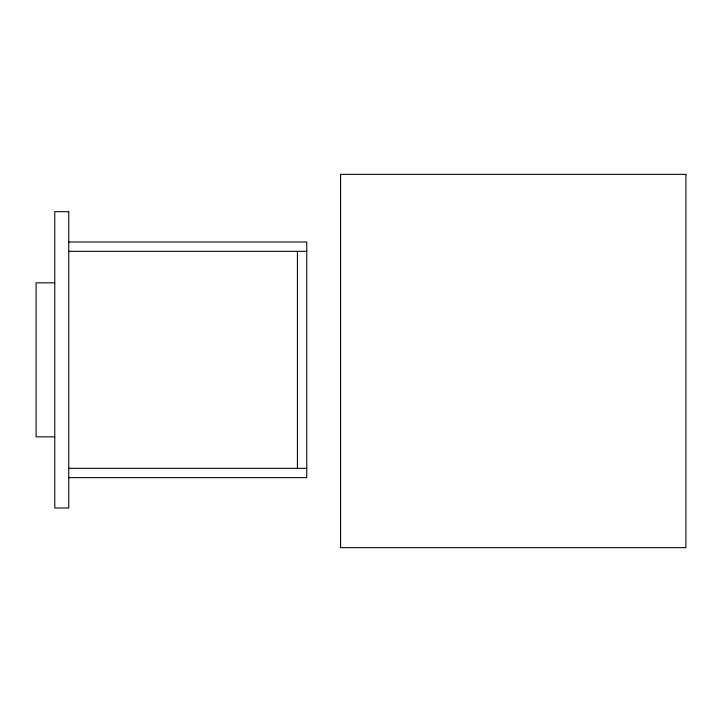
<?xml version="1.0" encoding="UTF-8"?>
<svg xmlns="http://www.w3.org/2000/svg" width="722" height="722" viewBox="0 0 722 722"><rect width="100%" height="100%" fill="white"/><g stroke="black" fill="none" stroke-linecap="round" stroke-linejoin="round"><path stroke-width="1.08" d="M68.761 242.005L306.751 242.005L306.751 477.657L68.761 477.657M68.761 251.337L306.751 251.337M54.764 282.834L36.1 282.834L36.1 436.828L54.764 436.828M68.761 468.325L306.751 468.325M297.419 251.337L297.419 468.325M685.9 174.345L340.585 174.345L340.585 547.655L685.9 547.655L685.9 174.345M68.761 211.672L54.764 211.672L54.764 507.99L68.761 507.99L68.761 211.672"/></g></svg>
